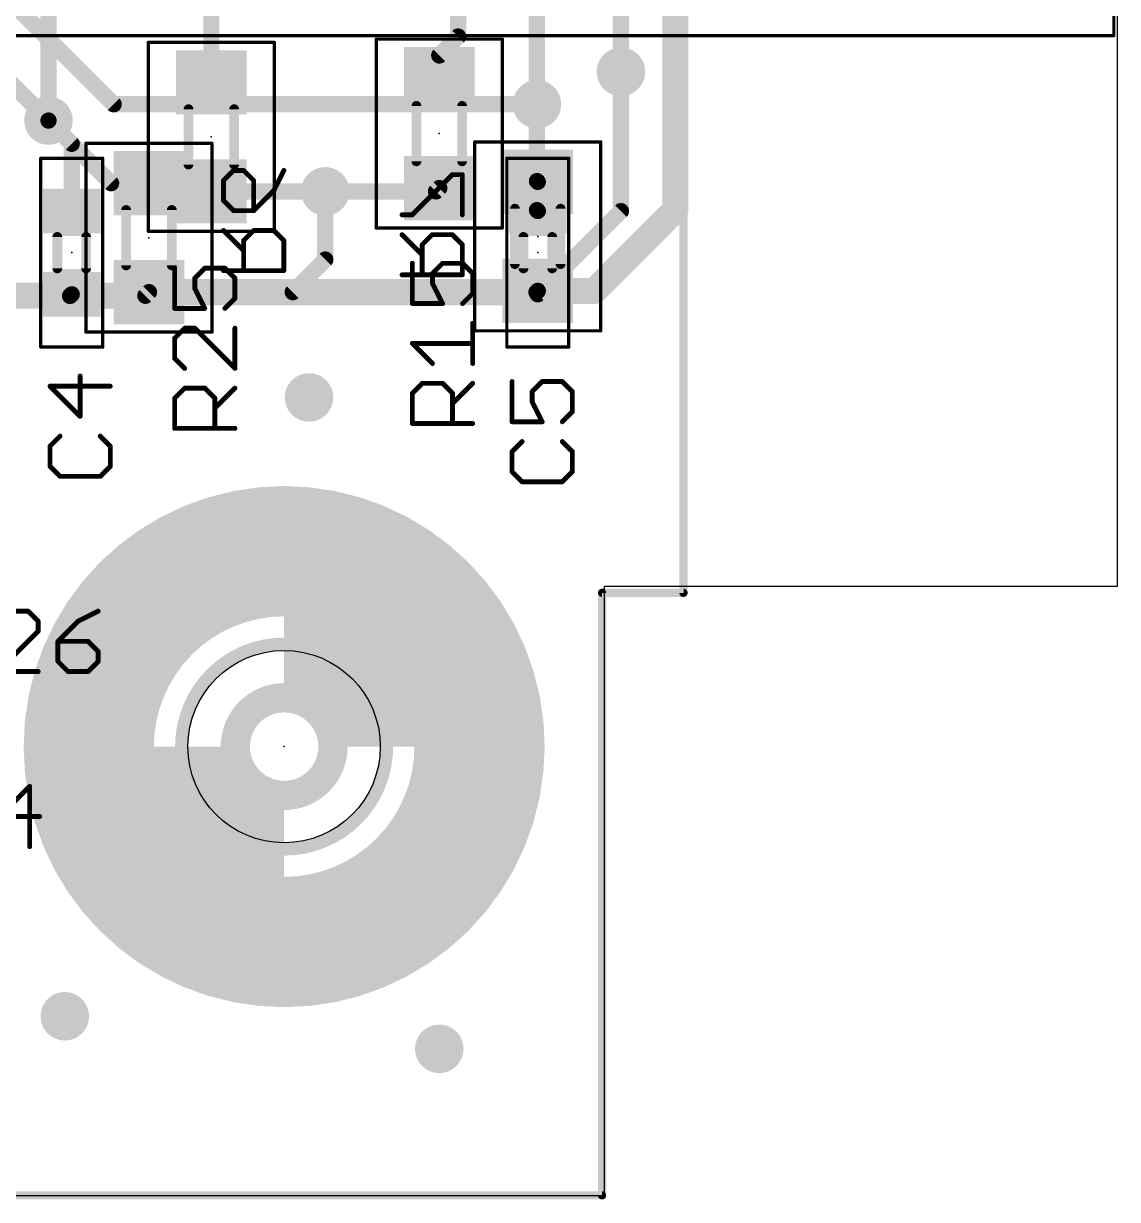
# Model space of a CAD drawing. Extents: x -0.1 to 70.5, y -0.1 to 57.
# Drawn here: x 51.93 to 69, y -0.06 to 18.28 of the extents above; entities that cross this region are included whole.
import ezdxf

# ---------------------------------------------------------------- set-up
doc = ezdxf.new("R2010")
doc.units = 0
for name, color, linetype in [('1', 14, 'CONTINUOUS'), ('16', 174, 'CONTINUOUS'), ('18', 94, 'CONTINUOUS'), ('20', 30, 'CONTINUOUS'), ('21', 250, 'CONTINUOUS'), ('23', 178, 'CONTINUOUS'), ('24', 178, 'CONTINUOUS'), ('25', 250, 'CONTINUOUS'), ('26', 250, 'CONTINUOUS'), ('39', 14, 'CONTINUOUS'), ('40', 174, 'CONTINUOUS'), ('41', 14, 'CONTINUOUS'), ('42', 174, 'CONTINUOUS'), ('51', 250, 'CONTINUOUS'), ('52', 250, 'CONTINUOUS')]:
    doc.layers.add(name, color=color, linetype=linetype)

# ---------------------------------------------------------------- blocks, each defined once
blk = doc.blocks.new('RECT')
blk.add_solid([(-0.5, -0.5), (0.5, -0.5), (-0.5, 0.5), (0.5, 0.5)])
blk = doc.blocks.new('ROUNDV')
at = {"const_width": 0.5}
blk.add_lwpolyline([(0, -0.25, 1), (0, 0.25, 1), (0, -0.25)], format="xyb", dxfattribs=at)

msp = doc.modelspace()

# ---------------------------------------------------------------- linework, layer by layer
at = {"layer": '1'}
for points, const_width in [([(62.23, 47.498), (62.23, 9.398)], 0.127), ([(52.324, 16.764), (52.324, 19.04)], 0.254), ([(54.864, 17.36), (54.864, 19.04)], 0.254), ([(58.714, 18.074), (58.714, 19.08)], 0.254), ([(59.944, 17.018), (59.944, 19.04)], 0.254), ([(61.254, 19.08), (61.254, 17.526)], 0.254), ([(58.42, 17.78), (58.714, 18.074)], 0.254), ([(58.42, 17.4108), (58.42, 17.78)], 0.254), ([(61.254, 15.3508), (61.254, 17.526)], 0.254), ([(59.944, 15.3672), (59.944, 17.018)], 0.254), ([(52.324, 16.764), (52.686, 16.402)], 0.254), ([(52.686, 16.402), (52.686, 15.354)], 0.254), ([(54.864, 15.66), (56.642, 15.66)], 0.254), ([(56.642, 15.66), (58.3692, 15.66)], 0.254), ([(58.3692, 15.66), (58.42, 15.7108)], 0.254), ([(59.9572, 15.354), (59.944, 15.3672)], 0.254), ([(59.9572, 14.054), (61.254, 15.3508)], 0.254), ([(51.2352, 14.0288), (52.6608, 14.0288)], 0.254), ([(52.6608, 14.0288), (52.686, 14.054)], 0.254), ([(52.686, 14.054), (59.9572, 14.054)], 0.254), ([(62.23, 9.398), (60.96, 9.398)], 0.127), ([(60.96, 9.398), (60.96, 0)], 0.127), ([(60.96, 0), (39.116, 0)], 0.127)]:
    msp.add_lwpolyline(points, dxfattribs=dict(at, const_width=const_width))
for points, const_width in [([(58.7589, 18.0291, 1), (58.6691, 18.1189)], 0.127), ([(58.6505, 18.074, 1), (58.7775, 18.074)], 0.127), ([(58.4835, 17.78, 1), (58.3565, 17.78)], 0.127), ([(58.3751, 17.8249, 1), (58.4649, 17.7351)], 0.127), ([(61.3175, 17.526, 1), (61.1905, 17.526)], 0.127), ([(58.3565, 17.4108, 1), (58.4835, 17.4108)], 0.127), ([(61.1905, 17.526, 1), (61.3175, 17.526)], 0.127), ([(54.8005, 17.36, 1), (54.9275, 17.36)], 0.127), ([(60.0075, 17.018, 1), (59.8805, 17.018)], 0.127), ([(59.8805, 17.018, 1), (60.0075, 17.018)], 0.127), ([(52.3689, 16.8089, 1), (52.2791, 16.7191)], 0.127), ([(52.2605, 16.764, 1), (52.3875, 16.764)], 0.127), ([(52.7495, 16.402, 1), (52.6225, 16.402)], 0.127), ([(52.6411, 16.3571, 1), (52.7309, 16.4469)], 0.127), ([(54.864, 15.7235, 1), (54.864, 15.5965)], 0.127), ([(56.642, 15.7235, 1), (56.642, 15.5965)], 0.127), ([(56.642, 15.5965, 1), (56.642, 15.7235)], 0.127), ([(58.3692, 15.5965, 1), (58.3692, 15.7235)], 0.127), ([(58.4649, 15.6659, 1), (58.3751, 15.7557)], 0.127), ([(58.3243, 15.7049, 1), (58.4141, 15.6151)], 0.127), ([(52.6225, 15.354, 1), (52.7495, 15.354)], 0.127), ([(59.9889, 15.4121, 1), (59.8991, 15.3223)], 0.127), ([(59.8805, 15.3672, 1), (60.0075, 15.3672)], 0.127), ([(59.9123, 15.3091, 1), (60.0021, 15.3989)], 0.127), ([(61.1905, 15.3508, 1), (61.3175, 15.3508)], 0.127), ([(61.2989, 15.3059, 1), (61.2091, 15.3957)], 0.127), ([(52.6159, 14.0737, 1), (52.7057, 13.9839)], 0.127), ([(52.686, 14.1175, 1), (52.686, 13.9905)], 0.127), ([(52.7309, 14.0091, 1), (52.6411, 14.0989)], 0.127), ([(52.6608, 13.9653, 1), (52.6608, 14.0923)], 0.127), ([(59.9123, 14.0989, 1), (60.0021, 14.0091)], 0.127), ([(59.9572, 13.9905, 1), (59.9572, 14.1175)], 0.127), ([(60.9918, 9.398, 1), (60.9282, 9.398)], 0.0635), ([(60.96, 9.4298, 1), (60.96, 9.3662)], 0.0635), ([(62.1983, 9.398, 1), (62.2618, 9.398)], 0.0635), ([(62.23, 9.3662, 1), (62.23, 9.4298)], 0.0635), ([(60.9282, 0, 1), (60.9918, 0)], 0.0635), ([(60.96, -0.0318, 1), (60.96, 0.0318)], 0.0635)]:
    msp.add_lwpolyline(points, format="xyb", dxfattribs=dict(at, const_width=const_width))
at = {"layer": '16'}
for points, const_width in [([(62.23, 47.498), (62.23, 9.398)], 0.127), ([(62.103, 30.48), (62.103, 15.369)], 0.4064), ([(45.062, 25.296), (53.34, 17.018)], 0.254), ([(44.292, 24.796), (52.324, 16.764)], 0.254), ([(59.944, 17.018), (53.34, 17.018)], 0.254), ([(59.944, 15.82), (59.944, 17.018)], 0.254), ([(53.3002, 15.7878), (52.324, 16.764)], 0.254), ([(53.8912, 15.7878), (53.3002, 15.7878)], 0.254), ([(56.642, 15.66), (56.642, 14.5958)], 0.254), ([(59.956, 15.808), (59.944, 15.82)], 0.254), ([(60.842, 14.108), (62.103, 15.369)], 0.4064), ([(56.642, 14.5958), (56.134, 14.0878)], 0.254), ([(59.956, 14.108), (60.842, 14.108)], 0.4064), ([(50.924, 14.032), (53.8354, 14.032)], 0.4064), ([(53.8912, 14.0878), (56.134, 14.0878)], 0.4064), ([(53.8354, 14.032), (53.8912, 14.0878)], 0.254), ([(56.134, 14.0878), (59.9358, 14.0878)], 0.4064), ([(59.9358, 14.0878), (59.956, 14.108)], 0.254), ([(62.23, 9.398), (60.96, 9.398)], 0.127), ([(60.96, 9.398), (60.96, 0)], 0.127), ([(60.96, 0), (39.116, 0)], 0.127)]:
    msp.add_lwpolyline(points, dxfattribs=dict(at, const_width=const_width))
for points, const_width in [([(53.34, 17.0815, 1), (53.34, 16.9545)], 0.127), ([(53.2951, 16.9731, 1), (53.3849, 17.0629)], 0.127), ([(60.0075, 17.018, 1), (59.8805, 17.018)], 0.127), ([(59.944, 16.9545, 1), (59.944, 17.0815)], 0.127), ([(52.3689, 16.8089, 1), (52.2791, 16.7191)], 0.127), ([(52.2791, 16.7191, 1), (52.3689, 16.8089)], 0.127), ([(53.3002, 15.8513, 1), (53.3002, 15.7243)], 0.127), ([(53.2553, 15.7429, 1), (53.3451, 15.8327)], 0.127), ([(53.8912, 15.7243, 1), (53.8912, 15.8513)], 0.127), ([(56.7055, 15.66, 1), (56.5785, 15.66)], 0.127), ([(59.9889, 15.8649, 1), (59.8991, 15.7751)], 0.127), ([(59.8805, 15.82, 1), (60.0075, 15.82)], 0.127), ([(59.9111, 15.7631, 1), (60.0009, 15.8529)], 0.127), ([(62.0014, 15.369, 1), (62.2046, 15.369)], 0.2032), ([(62.1748, 15.2972, 1), (62.0312, 15.4409)], 0.2032), ([(56.6869, 14.5509, 1), (56.5971, 14.6407)], 0.127), ([(56.5785, 14.5958, 1), (56.7055, 14.5958)], 0.127), ([(59.956, 14.2096, 1), (59.956, 14.0064)], 0.2032), ([(60.842, 14.0064, 1), (60.842, 14.2096)], 0.2032), ([(53.8912, 14.1894, 1), (53.8912, 13.9862)], 0.2032), ([(53.7905, 14.0769, 1), (53.8803, 13.9871)], 0.127), ([(53.8354, 13.9304, 1), (53.8354, 14.1336)], 0.2032), ([(53.9361, 14.0429, 1), (53.8463, 14.1327)], 0.127), ([(56.134, 14.1894, 1), (56.134, 13.9862)], 0.2032), ([(56.0891, 14.1327, 1), (56.1789, 14.0429)], 0.127), ([(56.134, 13.9862, 1), (56.134, 14.1894)], 0.2032), ([(59.8909, 14.1327, 1), (59.9807, 14.0429)], 0.127), ([(59.9358, 13.9862, 1), (59.9358, 14.1894)], 0.2032), ([(60.0009, 14.0631, 1), (59.9111, 14.1529)], 0.127), ([(60.7701, 14.1798, 1), (60.9138, 14.0362)], 0.2032), ([(60.9918, 9.398, 1), (60.9282, 9.398)], 0.0635), ([(60.96, 9.4298, 1), (60.96, 9.3662)], 0.0635), ([(62.1983, 9.398, 1), (62.2618, 9.398)], 0.0635), ([(62.23, 9.3662, 1), (62.23, 9.4298)], 0.0635), ([(60.9282, 0, 1), (60.9918, 0)], 0.0635), ([(60.96, -0.0318, 1), (60.96, 0.0318)], 0.0635)]:
    msp.add_lwpolyline(points, format="xyb", dxfattribs=dict(at, const_width=const_width))
at = {"layer": '20'}
for p, q in [((69, 9.5), (69, 47.5)), ((61, 0), (61, 9.5)), ((61, 9.5), (69, 9.5)), ((0, 0), (61, 0))]:
    msp.add_line(p, q, dxfattribs=at)
msp.add_circle((56, 7), 1.5, dxfattribs=at)
at = {"layer": '21'}
for points, const_width in [([(56, 3.571, 1), (56, 10.429, 1), (56, 3.571)], 0.1524), ([(56, 5.4, 1), (56, 8.6, 1), (56, 5.4)], 0.2032)]:
    msp.add_lwpolyline(points, format="xyb", dxfattribs=dict(at, const_width=const_width))
at = {"layer": '23'}
for p in [(54.864, 16.51), (58.42, 16.5608), (52.686, 14.704), (59.9572, 14.704), (56, 7)]:
    msp.add_point(p, dxfattribs=at)
at = {"layer": '24'}
for p in [(53.8912, 14.9378), (59.956, 14.958)]:
    msp.add_point(p, dxfattribs=at)
at = {"layer": '25', "const_width": 0.0381}
for points in [[(54.3107, 14.4617, 1), (54.2726, 14.4617)], [(54.762, 14.4807, 1), (54.762, 14.4426)], [(54.7755, 14.4482, 1), (54.7485, 14.4751)], [(55.089, 14.4751, 1), (55.0621, 14.4482)], [(55.0755, 14.4426, 1), (55.0755, 14.4807)], [(58.0191, 14.5379, 1), (57.981, 14.5379)], [(58.4704, 14.5569, 1), (58.4704, 14.5188)], [(58.4839, 14.5244, 1), (58.4569, 14.5513)], [(58.7974, 14.5513, 1), (58.7705, 14.5244)], [(58.7839, 14.5188, 1), (58.7839, 14.5569)], [(54.6243, 14.3049, 1), (54.5862, 14.3049)], [(54.5918, 14.3184, 1), (54.6187, 14.2914)], [(55.2514, 14.3049, 1), (55.2133, 14.3049)], [(55.2188, 14.2914, 1), (55.2458, 14.3184)], [(58.3002, 14.3946, 1), (58.3271, 14.3676)], [(58.3327, 14.3811, 1), (58.2946, 14.3811)], [(58.9597, 14.3811, 1), (58.9216, 14.3811)], [(58.9272, 14.3676, 1), (58.9542, 14.3946)], [(54.6223, 14.1566, 1), (54.5882, 14.1396)], [(54.5862, 14.1481, 1), (54.6243, 14.1481)], [(58.3307, 14.2328, 1), (58.2966, 14.2158)], [(58.2946, 14.2243, 1), (58.3327, 14.2243)], [(55.2133, 13.9913, 1), (55.2514, 13.9913)], [(55.2458, 13.9779, 1), (55.2188, 14.0048)], [(58.0001, 13.9298, 1), (58.0001, 13.8917)], [(58.4704, 13.8917, 1), (58.4704, 13.9298)], [(58.7705, 13.9243, 1), (58.7974, 13.8973)], [(58.9216, 14.0675, 1), (58.9597, 14.0675)], [(58.9542, 14.0541, 1), (58.9272, 14.081)], [(54.2726, 13.8346, 1), (54.3107, 13.8346)], [(54.2917, 13.8536, 1), (54.2917, 13.8155)], [(54.745, 13.8261, 1), (54.779, 13.8431)], [(54.762, 13.8155, 1), (54.762, 13.8536)], [(55.0621, 13.8481, 1), (55.089, 13.8211)], [(57.981, 13.9108, 1), (58.0191, 13.9108)], [(58.4534, 13.9023, 1), (58.4874, 13.9193)], [(58.9597, 13.6023, 1), (58.9216, 13.6023)], [(54.3107, 13.3694, 1), (54.2726, 13.3694)], [(54.2782, 13.3828, 1), (54.3052, 13.3559)], [(54.4485, 13.5452, 1), (54.4485, 13.5071)], [(54.4619, 13.5127, 1), (54.435, 13.5396)], [(54.6187, 13.5396, 1), (54.5918, 13.5127)], [(54.6052, 13.5071, 1), (54.6052, 13.5452)], [(55.2514, 13.5261, 1), (55.2133, 13.5261)], [(58.0136, 13.3023, 1), (57.9866, 13.2753)], [(58.0001, 13.3078, 1), (58.0001, 13.2697)], [(58.9407, 13.2697, 1), (58.9407, 13.3078)], [(54.2726, 13.0558, 1), (54.3107, 13.0558)], [(54.3052, 13.0693, 1), (54.2782, 13.0424)], [(54.435, 12.8856, 1), (54.4619, 12.9125)], [(55.2133, 12.8991, 1), (55.2514, 12.8991)], [(55.2188, 12.8856, 1), (55.2458, 12.9125)], [(58.3002, 12.9618, 1), (58.3271, 12.9887)], [(58.9216, 12.9753, 1), (58.9597, 12.9753)], [(52.3471, 12.6401, 1), (52.3471, 12.602)], [(52.3606, 12.6346, 1), (52.3336, 12.6076)], [(52.8364, 12.7779, 1), (52.7983, 12.7779)], [(53.2877, 12.602, 1), (53.2877, 12.6401)], [(58.1569, 12.6859, 1), (58.1569, 12.6478)], [(58.1703, 12.6533, 1), (58.1434, 12.6803)], [(58.4839, 12.6803, 1), (58.4569, 12.6533)], [(58.4704, 12.6478, 1), (58.4704, 12.6859)], [(58.9542, 12.6533, 1), (58.9272, 12.6803)], [(59.5743, 12.6935, 1), (59.5362, 12.6935)], [(60.0256, 12.7125, 1), (60.0256, 12.6744)], [(60.0391, 12.68, 1), (60.0121, 12.7069)], [(60.3526, 12.7069, 1), (60.3257, 12.68)], [(60.3391, 12.6744, 1), (60.3391, 12.7125)], [(54.4485, 12.6097, 1), (54.4485, 12.5716)], [(54.4619, 12.5771, 1), (54.435, 12.6041)], [(54.7755, 12.6041, 1), (54.7485, 12.5771)], [(54.762, 12.5716, 1), (54.762, 12.6097)], [(55.2458, 12.5771, 1), (55.2188, 12.6041)], [(58.0191, 12.51, 1), (57.981, 12.51)], [(57.9866, 12.5235, 1), (58.0136, 12.4966)], [(58.6462, 12.51, 1), (58.6081, 12.51)], [(58.6137, 12.4966, 1), (58.6406, 12.5235)], [(59.8554, 12.5502, 1), (59.8823, 12.5232)], [(59.8879, 12.5367, 1), (59.8498, 12.5367)], [(60.515, 12.5367, 1), (60.4769, 12.5367)], [(60.4824, 12.5232, 1), (60.5094, 12.5502)], [(54.3107, 12.4338, 1), (54.2726, 12.4338)], [(54.2782, 12.4473, 1), (54.3052, 12.4204)], [(54.9378, 12.4338, 1), (54.8997, 12.4338)], [(54.9053, 12.2905, 1), (54.9322, 12.2636)], [(54.9053, 12.4204, 1), (54.9322, 12.4473)], [(58.6137, 12.3667, 1), (58.6406, 12.3398)], [(59.8859, 12.3884, 1), (59.8518, 12.3714)], [(59.8498, 12.3799, 1), (59.8879, 12.3799)], [(52.7983, 12.1508, 1), (52.8364, 12.1508)], [(52.8039, 12.1373, 1), (52.8309, 12.1643)], [(60.4769, 12.2231, 1), (60.515, 12.2231)], [(60.5094, 12.2097, 1), (60.4824, 12.2366)], [(54.2726, 11.9635, 1), (54.3107, 11.9635)], [(54.2917, 11.9826, 1), (54.2917, 11.9445)], [(54.8997, 11.9635, 1), (54.9378, 11.9635)], [(55.2323, 11.9445, 1), (55.2323, 11.9826)], [(58.0001, 12.0588, 1), (58.0001, 12.0207)], [(57.981, 12.0397, 1), (58.0191, 12.0397)], [(58.6081, 12.0397, 1), (58.6462, 12.0397)], [(58.9407, 12.0207, 1), (58.9407, 12.0588)], [(59.5553, 12.0854, 1), (59.5553, 12.0473)], [(59.5362, 12.0664, 1), (59.5743, 12.0664)], [(60.0086, 12.0579, 1), (60.0426, 12.0749)], [(60.0256, 12.0473, 1), (60.0256, 12.0854)], [(60.3257, 12.0799, 1), (60.3526, 12.0529)], [(52.5173, 11.8289, 1), (52.4904, 11.8558)], [(53.1444, 11.8558, 1), (53.1175, 11.8289)], [(59.7255, 11.7445, 1), (59.6986, 11.7714)], [(60.3526, 11.7714, 1), (60.3257, 11.7445)], [(52.3661, 11.6856, 1), (52.328, 11.6856)], [(52.3336, 11.699, 1), (52.3606, 11.6721)], [(53.3068, 11.6856, 1), (53.2687, 11.6856)], [(53.2742, 11.6721, 1), (53.3012, 11.699)], [(59.5743, 11.6012, 1), (59.5362, 11.6012)], [(59.5418, 11.6146, 1), (59.5688, 11.5877)], [(60.515, 11.6012, 1), (60.4769, 11.6012)], [(60.4824, 11.5877, 1), (60.5094, 11.6146)], [(52.3606, 11.3855, 1), (52.3336, 11.3586)], [(52.328, 11.372, 1), (52.3661, 11.372)], [(53.2687, 11.372, 1), (53.3068, 11.372)], [(53.3012, 11.3586, 1), (53.2742, 11.3855)], [(52.5039, 11.2343, 1), (52.5039, 11.1962)], [(52.4904, 11.2018, 1), (52.5173, 11.2287)], [(53.1175, 11.2287, 1), (53.1444, 11.2018)], [(53.1309, 11.1962, 1), (53.1309, 11.2343)], [(59.5688, 11.3011, 1), (59.5418, 11.2742)], [(59.5362, 11.2876, 1), (59.5743, 11.2876)], [(60.4769, 11.2876, 1), (60.515, 11.2876)], [(60.5094, 11.2742, 1), (60.4824, 11.3011)], [(59.7121, 11.1499, 1), (59.7121, 11.1118)], [(59.6986, 11.1174, 1), (59.7255, 11.1443)], [(60.3257, 11.1443, 1), (60.3526, 11.1174)], [(60.3391, 11.1118, 1), (60.3391, 11.1499)], [(52.0192, 9.1256, 1), (51.9922, 9.0986)], [(52.0057, 9.0931, 1), (52.0057, 9.1312)], [(52.1815, 8.9553, 1), (52.1434, 8.9553)], [(52.149, 8.9419, 1), (52.176, 8.9688)], [(52.776, 8.9724, 1), (52.793, 8.9383)], [(52.7979, 8.9419, 1), (52.771, 8.9688)], [(53.1065, 9.0951, 1), (53.0895, 9.1291)], [(52.1434, 8.7986, 1), (52.1815, 8.7986)], [(52.176, 8.7851, 1), (52.149, 8.812)], [(52.4709, 8.6608, 1), (52.4709, 8.6227)], [(52.4575, 8.6553, 1), (52.4844, 8.6283)], [(52.49, 8.6418, 1), (52.4519, 8.6418)], [(52.9547, 8.6553, 1), (52.9278, 8.6283)], [(52.9412, 8.6227, 1), (52.9412, 8.6608)], [(53.1171, 8.485, 1), (53.079, 8.485)], [(53.0845, 8.4716, 1), (53.1115, 8.4985)], [(52.4844, 8.3417, 1), (52.4575, 8.3148)], [(52.4519, 8.3283, 1), (52.49, 8.3283)], [(53.079, 8.3283, 1), (53.1171, 8.3283)], [(53.1115, 8.3148, 1), (53.0845, 8.3417)], [(52.1625, 8.1524, 1), (52.1625, 8.1905)], [(52.6277, 8.1905, 1), (52.6277, 8.1524)], [(52.6142, 8.158, 1), (52.6412, 8.185)], [(52.9278, 8.185, 1), (52.9547, 8.158)], [(52.9412, 8.1524, 1), (52.9412, 8.1905)], [(52.0494, 6.3803, 1), (52.0113, 6.3803)], [(52.0438, 6.3668, 1), (52.0168, 6.3938)], [(52.1871, 5.891, 1), (52.1871, 5.9291)], [(52.0113, 5.4397, 1), (52.0494, 5.4397)]]:
    msp.add_lwpolyline(points, format="xyb", dxfattribs=at)
at = {"layer": '25', "const_width": 0.0762}
for points in [[(54.2917, 14.4617), (54.2917, 13.8346)], [(54.6052, 14.3049), (54.762, 14.4617)], [(54.762, 14.4617), (55.0755, 14.4617)], [(55.0755, 14.4617), (55.2323, 14.3049)], [(58.0001, 14.5379), (58.0001, 13.9108)], [(58.3136, 14.3811), (58.4704, 14.5379)], [(58.4704, 14.5379), (58.7839, 14.5379)], [(58.7839, 14.5379), (58.9407, 14.3811)], [(54.6052, 14.1481), (54.6052, 14.3049)], [(55.2323, 14.3049), (55.2323, 13.9913)], [(58.3136, 14.2243), (58.3136, 14.3811)], [(58.9407, 14.3811), (58.9407, 14.0675)], [(54.762, 13.8346), (54.6052, 14.1481)], [(58.4704, 13.9108), (58.3136, 14.2243)], [(55.2323, 13.9913), (55.0755, 13.8346)], [(58.0001, 13.9108), (58.4704, 13.9108)], [(58.9407, 14.0675), (58.7839, 13.9108)], [(54.2917, 13.8346), (54.762, 13.8346)], [(58.9407, 12.9753), (58.9407, 13.6023)], [(54.4485, 13.5261), (54.2917, 13.3694)], [(54.2917, 13.3694), (54.2917, 13.0558)], [(54.6052, 13.5261), (54.4485, 13.5261)], [(55.2323, 12.8991), (54.6052, 13.5261)], [(55.2323, 13.5261), (55.2323, 12.8991)], [(58.3136, 12.9753), (58.0001, 13.2888)], [(58.0001, 13.2888), (58.9407, 13.2888)], [(54.2917, 13.0558), (54.4485, 12.8991)], [(53.2877, 12.6211), (52.3471, 12.6211)], [(52.3471, 12.6211), (52.8174, 12.1508)], [(52.8174, 12.1508), (52.8174, 12.7779)], [(58.0001, 12.51), (58.1569, 12.6668)], [(58.1569, 12.6668), (58.4704, 12.6668)], [(58.4704, 12.6668), (58.6272, 12.51)], [(58.6272, 12.3533), (58.9407, 12.6668)], [(59.5553, 12.6935), (59.5553, 12.0664)], [(59.8688, 12.5367), (60.0256, 12.6935)], [(60.0256, 12.6935), (60.3391, 12.6935)], [(60.3391, 12.6935), (60.4959, 12.5367)], [(54.2917, 12.4338), (54.4485, 12.5906)], [(54.4485, 12.5906), (54.762, 12.5906)], [(54.762, 12.5906), (54.9188, 12.4338)], [(54.9188, 12.2771), (55.2323, 12.5906)], [(58.0001, 12.0397), (58.0001, 12.51)], [(58.6272, 12.51), (58.6272, 12.0397)], [(59.8688, 12.3799), (59.8688, 12.5367)], [(60.4959, 12.5367), (60.4959, 12.2231)], [(54.2917, 11.9635), (54.2917, 12.4338)], [(54.9188, 12.4338), (54.9188, 11.9635)], [(60.0256, 12.0664), (59.8688, 12.3799)], [(60.4959, 12.2231), (60.3391, 12.0664)], [(55.2323, 11.9635), (54.2917, 11.9635)], [(58.9407, 12.0397), (58.0001, 12.0397)], [(59.5553, 12.0664), (60.0256, 12.0664)], [(52.5039, 11.8423), (52.3471, 11.6856)], [(53.2877, 11.6856), (53.1309, 11.8423)], [(59.7121, 11.7579), (59.5553, 11.6012)], [(60.4959, 11.6012), (60.3391, 11.7579)], [(52.3471, 11.6856), (52.3471, 11.372)], [(53.2877, 11.372), (53.2877, 11.6856)], [(59.5553, 11.6012), (59.5553, 11.2876)], [(60.4959, 11.2876), (60.4959, 11.6012)], [(52.3471, 11.372), (52.5039, 11.2153)], [(53.1309, 11.2153), (53.2877, 11.372)], [(52.5039, 11.2153), (53.1309, 11.2153)], [(59.5553, 11.2876), (59.7121, 11.1309)], [(60.3391, 11.1309), (60.4959, 11.2876)], [(59.7121, 11.1309), (60.3391, 11.1309)], [(52.0057, 9.1121), (51.6922, 9.1121)], [(52.1625, 8.9553), (52.0057, 9.1121)], [(52.1625, 8.7986), (52.1625, 8.9553)], [(52.7845, 8.9553), (52.4709, 8.6418)], [(53.098, 9.1121), (52.7845, 8.9553)], [(51.5354, 8.1715), (52.1625, 8.7986)], [(52.4709, 8.6418), (52.4709, 8.3283)], [(52.9412, 8.6418), (52.4709, 8.6418)], [(53.098, 8.485), (52.9412, 8.6418)], [(53.098, 8.3283), (53.098, 8.485)], [(52.4709, 8.3283), (52.6277, 8.1715)], [(52.9412, 8.1715), (53.098, 8.3283)], [(52.1625, 8.1715), (51.5354, 8.1715)], [(52.6277, 8.1715), (52.9412, 8.1715)], [(52.0303, 6.3803), (51.56, 5.91)], [(52.0303, 5.4397), (52.0303, 6.3803)], [(51.56, 5.91), (52.1871, 5.91)]]:
    msp.add_lwpolyline(points, dxfattribs=at)
at = {"layer": '26', "const_width": 0.0762}
for points in [[(55.0545, 15.8291), (55.2113, 15.9859)], [(55.2113, 15.9859), (55.368, 15.9859)], [(55.368, 15.9859), (55.5248, 15.8291)], [(55.9951, 15.9859), (55.8383, 15.6724)], [(58.6229, 15.9207), (57.9959, 15.2936)], [(58.7797, 15.9207), (58.6229, 15.9207)], [(58.7797, 15.2936), (58.7797, 15.9207)], [(55.0545, 15.5156), (55.0545, 15.8291)], [(55.5248, 15.8291), (55.5248, 15.3588)], [(55.8383, 15.6724), (55.5248, 15.3588)], [(55.2113, 15.3588), (55.0545, 15.5156)], [(55.5248, 15.3588), (55.2113, 15.3588)], [(57.9959, 15.2936), (57.8391, 15.2936)], [(55.368, 14.7368), (55.0545, 15.0504)], [(55.5248, 15.0504), (55.368, 14.8936)], [(55.8383, 15.0504), (55.5248, 15.0504)], [(55.9951, 14.8936), (55.8383, 15.0504)], [(55.368, 14.8936), (55.368, 14.4233)], [(55.9951, 14.4233), (55.9951, 14.8936)], [(58.1526, 14.6716), (57.8391, 14.9851)], [(58.3094, 14.9851), (58.1526, 14.8284)], [(58.1526, 14.8284), (58.1526, 14.3581)], [(58.6229, 14.9851), (58.3094, 14.9851)], [(58.7797, 14.8284), (58.6229, 14.9851)], [(58.7797, 14.3581), (58.7797, 14.8284)], [(55.0545, 14.4233), (55.9951, 14.4233)], [(57.8391, 14.3581), (58.7797, 14.3581)]]:
    msp.add_lwpolyline(points, dxfattribs=at)
at = {"layer": '26', "const_width": 0.0381}
for points in [[(55.2113, 16.0049, 1), (55.2113, 15.9668)], [(55.2247, 15.9724, 1), (55.1978, 15.9994)], [(55.3815, 15.9994, 1), (55.3546, 15.9724)], [(55.368, 15.9668, 1), (55.368, 16.0049)], [(56.0121, 15.9774, 1), (55.9781, 15.9944)], [(58.6229, 15.9397, 1), (58.6229, 15.9016)], [(58.6364, 15.9072, 1), (58.6095, 15.9341)], [(58.7988, 15.9207, 1), (58.7607, 15.9207)], [(58.7797, 15.9016, 1), (58.7797, 15.9397)], [(55.0736, 15.8291, 1), (55.0355, 15.8291)], [(55.041, 15.8426, 1), (55.068, 15.8156)], [(55.5439, 15.8291, 1), (55.5058, 15.8291)], [(55.5113, 15.8156, 1), (55.5383, 15.8426)], [(55.8213, 15.6809, 1), (55.8554, 15.6638)], [(55.8518, 15.6589, 1), (55.8249, 15.6858)], [(55.068, 15.5291, 1), (55.041, 15.5021)], [(55.0355, 15.5156, 1), (55.0736, 15.5156)], [(55.2113, 15.3779, 1), (55.2113, 15.3398)], [(55.1978, 15.3453, 1), (55.2247, 15.3723)], [(55.5113, 15.3723, 1), (55.5383, 15.3453)], [(55.5058, 15.3588, 1), (55.5439, 15.3588)], [(55.5248, 15.3398, 1), (55.5248, 15.3779)], [(57.8391, 15.3126, 1), (57.8391, 15.2745)], [(57.9824, 15.3071, 1), (58.0093, 15.2801)], [(57.9959, 15.2745, 1), (57.9959, 15.3126)], [(58.7607, 15.2936, 1), (58.7988, 15.2936)], [(55.068, 15.0638, 1), (55.041, 15.0369)], [(55.5248, 15.0694, 1), (55.5248, 15.0313)], [(55.5383, 15.0369, 1), (55.5113, 15.0638)], [(55.8518, 15.0638, 1), (55.8249, 15.0369)], [(55.8383, 15.0313, 1), (55.8383, 15.0694)], [(55.3871, 14.8936, 1), (55.349, 14.8936)], [(55.3546, 14.9071, 1), (55.3815, 14.8801)], [(56.0142, 14.8936, 1), (55.9761, 14.8936)], [(55.9816, 14.8801, 1), (56.0086, 14.9071)], [(57.8526, 14.9986, 1), (57.8256, 14.9717)], [(58.1717, 14.8284, 1), (58.1336, 14.8284)], [(58.1392, 14.8418, 1), (58.1661, 14.8149)], [(58.3094, 15.0042, 1), (58.3094, 14.9661)], [(58.3229, 14.9717, 1), (58.2959, 14.9986)], [(58.6364, 14.9986, 1), (58.6095, 14.9717)], [(58.6229, 14.9661, 1), (58.6229, 15.0042)], [(58.7988, 14.8284, 1), (58.7607, 14.8284)], [(58.7662, 14.8149, 1), (58.7932, 14.8418)], [(55.3546, 14.7234, 1), (55.3815, 14.7503)], [(58.1392, 14.6581, 1), (58.1661, 14.6851)], [(55.0545, 14.4424, 1), (55.0545, 14.4043)], [(55.349, 14.4233, 1), (55.3871, 14.4233)], [(55.9761, 14.4233, 1), (56.0142, 14.4233)], [(55.9951, 14.4043, 1), (55.9951, 14.4424)], [(57.8391, 14.3771, 1), (57.8391, 14.339)], [(58.1336, 14.3581, 1), (58.1717, 14.3581)], [(58.7607, 14.3581, 1), (58.7988, 14.3581)], [(58.7797, 14.339, 1), (58.7797, 14.3771)]]:
    msp.add_lwpolyline(points, format="xyb", dxfattribs=at)
at = {"layer": '39'}
for points, const_width in [([(68.944, 37.69), (68.944, 18.09)], 0.05), ([(68.944, 18.09), (37.044, 18.09)], 0.05), ([(53.881, 15.037), (53.881, 17.983)], 0.0508), ([(53.881, 17.983), (55.847, 17.983)], 0.0508), ([(55.847, 17.983), (55.847, 15.037)], 0.0508), ([(57.437, 15.0878), (57.437, 18.0338)], 0.0508), ([(57.437, 18.0338), (59.403, 18.0338)], 0.0508), ([(59.403, 18.0338), (59.403, 15.0878)], 0.0508), ([(52.203, 13.231), (52.203, 16.177)], 0.0508), ([(52.203, 16.177), (53.169, 16.177)], 0.0508), ([(53.169, 16.177), (53.169, 13.231)], 0.0508), ([(59.4742, 13.231), (59.4742, 16.177)], 0.0508), ([(59.4742, 16.177), (60.4402, 16.177)], 0.0508), ([(60.4402, 16.177), (60.4402, 13.231)], 0.0508), ([(55.847, 15.037), (53.881, 15.037)], 0.0508), ([(59.403, 15.0878), (57.437, 15.0878)], 0.0508), ([(53.169, 13.231), (52.203, 13.231)], 0.0508), ([(60.4402, 13.231), (59.4742, 13.231)], 0.0508)]:
    msp.add_lwpolyline(points, dxfattribs=dict(at, const_width=const_width))
for points, const_width in [([(53.8937, 17.983, 1), (53.8683, 17.983)], 0.0254), ([(53.881, 17.9957, 1), (53.881, 17.9703)], 0.0254), ([(55.8597, 17.983, 1), (55.8343, 17.983)], 0.0254), ([(55.847, 17.9703, 1), (55.847, 17.9957)], 0.0254), ([(57.4497, 18.0338, 1), (57.4243, 18.0338)], 0.0254), ([(57.437, 18.0465, 1), (57.437, 18.0211)], 0.0254), ([(59.4157, 18.0338, 1), (59.3903, 18.0338)], 0.0254), ([(59.403, 18.0211, 1), (59.403, 18.0465)], 0.0254), ([(68.9315, 18.09, 1), (68.9565, 18.09)], 0.025), ([(68.944, 18.0775, 1), (68.944, 18.1025)], 0.025), ([(52.2157, 16.177, 1), (52.1903, 16.177)], 0.0254), ([(52.203, 16.1897, 1), (52.203, 16.1643)], 0.0254), ([(53.1817, 16.177, 1), (53.1563, 16.177)], 0.0254), ([(53.169, 16.1643, 1), (53.169, 16.1897)], 0.0254), ([(59.4869, 16.177, 1), (59.4615, 16.177)], 0.0254), ([(59.4742, 16.1897, 1), (59.4742, 16.1643)], 0.0254), ([(60.4529, 16.177, 1), (60.4275, 16.177)], 0.0254), ([(60.4402, 16.1643, 1), (60.4402, 16.1897)], 0.0254), ([(53.881, 15.0497, 1), (53.881, 15.0243)], 0.0254), ([(53.8683, 15.037, 1), (53.8937, 15.037)], 0.0254), ([(55.8343, 15.037, 1), (55.8597, 15.037)], 0.0254), ([(55.847, 15.0243, 1), (55.847, 15.0497)], 0.0254), ([(57.437, 15.1005, 1), (57.437, 15.0751)], 0.0254), ([(57.4243, 15.0878, 1), (57.4497, 15.0878)], 0.0254), ([(59.3903, 15.0878, 1), (59.4157, 15.0878)], 0.0254), ([(59.403, 15.0751, 1), (59.403, 15.1005)], 0.0254), ([(52.203, 13.2437, 1), (52.203, 13.2183)], 0.0254), ([(52.1903, 13.231, 1), (52.2157, 13.231)], 0.0254), ([(53.1563, 13.231, 1), (53.1817, 13.231)], 0.0254), ([(53.169, 13.2183, 1), (53.169, 13.2437)], 0.0254), ([(59.4742, 13.2437, 1), (59.4742, 13.2183)], 0.0254), ([(59.4615, 13.231, 1), (59.4869, 13.231)], 0.0254), ([(60.4275, 13.231, 1), (60.4529, 13.231)], 0.0254), ([(60.4402, 13.2183, 1), (60.4402, 13.2437)], 0.0254), ([(56, 3.952, 1), (56, 10.048, 1), (56, 3.952)], 2.032)]:
    msp.add_lwpolyline(points, format="xyb", dxfattribs=dict(at, const_width=const_width))
at = {"layer": '40', "const_width": 0.0508}
for points in [[(52.9082, 16.4108), (52.9082, 13.4648)], [(54.8742, 16.4108), (52.9082, 16.4108)], [(54.8742, 13.4648), (54.8742, 16.4108)], [(58.973, 16.431), (58.973, 13.485)], [(60.939, 16.431), (58.973, 16.431)], [(60.939, 13.485), (60.939, 16.431)], [(52.9082, 13.4648), (54.8742, 13.4648)], [(58.973, 13.485), (60.939, 13.485)]]:
    msp.add_lwpolyline(points, dxfattribs=at)
at = {"layer": '40'}
for points, const_width in [([(52.9209, 16.4108, 1), (52.8955, 16.4108)], 0.0254), ([(52.9082, 16.4235, 1), (52.9082, 16.3981)], 0.0254), ([(54.8869, 16.4108, 1), (54.8615, 16.4108)], 0.0254), ([(54.8742, 16.3981, 1), (54.8742, 16.4235)], 0.0254), ([(58.9857, 16.431, 1), (58.9603, 16.431)], 0.0254), ([(58.973, 16.4437, 1), (58.973, 16.4183)], 0.0254), ([(60.9517, 16.431, 1), (60.9263, 16.431)], 0.0254), ([(60.939, 16.4183, 1), (60.939, 16.4437)], 0.0254), ([(52.9082, 13.4775, 1), (52.9082, 13.4521)], 0.0254), ([(52.8955, 13.4648, 1), (52.9209, 13.4648)], 0.0254), ([(54.8615, 13.4648, 1), (54.8869, 13.4648)], 0.0254), ([(54.8742, 13.4521, 1), (54.8742, 13.4775)], 0.0254), ([(58.973, 13.4977, 1), (58.973, 13.4723)], 0.0254), ([(58.9603, 13.485, 1), (58.9857, 13.485)], 0.0254), ([(60.9263, 13.485, 1), (60.9517, 13.485)], 0.0254), ([(60.939, 13.4723, 1), (60.939, 13.4977)], 0.0254), ([(56, 3.952, 1), (56, 10.048, 1), (56, 3.952)], 2.032)]:
    msp.add_lwpolyline(points, format="xyb", dxfattribs=dict(at, const_width=const_width))
at = {"layer": '41', "const_width": 2.032}
msp.add_lwpolyline([(56, 3.952, 1), (56, 10.048, 1), (56, 3.952)], format="xyb", dxfattribs=at)
at = {"layer": '42', "const_width": 2.032}
msp.add_lwpolyline([(56, 3.952, 1), (56, 10.048, 1), (56, 3.952)], format="xyb", dxfattribs=at)
at = {"layer": '51', "const_width": 0.1524}
for points in [[(58.064, 16.9928), (58.064, 16.1288)], [(58.776, 16.1288), (58.776, 16.9928)], [(54.508, 16.942), (54.508, 16.078)], [(55.22, 16.078), (55.22, 16.942)], [(52.462, 14.459), (52.462, 14.949)], [(52.91, 14.949), (52.91, 14.459)], [(59.7332, 14.459), (59.7332, 14.949)], [(60.1812, 14.949), (60.1812, 14.459)]]:
    msp.add_lwpolyline(points, dxfattribs=at)
at = {"layer": '51'}
for points, const_width in [([(58.1021, 16.9928, 1), (58.0259, 16.9928)], 0.0762), ([(58.8141, 16.9928, 1), (58.7379, 16.9928)], 0.0762), ([(54.5461, 16.942, 1), (54.4699, 16.942)], 0.0762), ([(55.2581, 16.942, 1), (55.1819, 16.942)], 0.0762), ([(58.0259, 16.1288, 1), (58.1021, 16.1288)], 0.0762), ([(58.7379, 16.1288, 1), (58.8141, 16.1288)], 0.0762), ([(54.4699, 16.078, 1), (54.5461, 16.078)], 0.0762), ([(55.1819, 16.078, 1), (55.2581, 16.078)], 0.0762), ([(52.5001, 14.949, 1), (52.4239, 14.949)], 0.0762), ([(52.9481, 14.949, 1), (52.8719, 14.949)], 0.0762), ([(59.7713, 14.949, 1), (59.6951, 14.949)], 0.0762), ([(60.2193, 14.949, 1), (60.1431, 14.949)], 0.0762), ([(52.4239, 14.459, 1), (52.5001, 14.459)], 0.0762), ([(52.8719, 14.459, 1), (52.9481, 14.459)], 0.0762), ([(59.6951, 14.459, 1), (59.7713, 14.459)], 0.0762), ([(60.1431, 14.459, 1), (60.2193, 14.459)], 0.0762), ([(58.159, 7, 0.4142), (56, 9.159)], 2.4892), ([(53.841, 7, 0.4142), (56, 4.841)], 2.4892), ([(56, 6.238, 1), (56, 7.762, 1), (56, 6.238)], 0.4572)]:
    msp.add_lwpolyline(points, format="xyb", dxfattribs=dict(at, const_width=const_width))
at = {"layer": '52', "const_width": 0.1524}
for points in [[(53.5352, 14.5058), (53.5352, 15.3698)], [(54.2472, 15.3698), (54.2472, 14.5058)], [(59.6, 14.526), (59.6, 15.39)], [(60.312, 15.39), (60.312, 14.526)]]:
    msp.add_lwpolyline(points, dxfattribs=at)
at = {"layer": '52', "const_width": 0.0762}
for points in [[(53.5733, 15.3698, 1), (53.4971, 15.3698)], [(54.2853, 15.3698, 1), (54.2091, 15.3698)], [(59.6381, 15.39, 1), (59.5619, 15.39)], [(60.3501, 15.39, 1), (60.2739, 15.39)], [(53.4971, 14.5058, 1), (53.5733, 14.5058)], [(54.2091, 14.5058, 1), (54.2853, 14.5058)], [(59.5619, 14.526, 1), (59.6381, 14.526)], [(60.2739, 14.526, 1), (60.3501, 14.526)]]:
    msp.add_lwpolyline(points, format="xyb", dxfattribs=at)

# ---------------------------------------------------------------- block references
at = {"layer": '1', "yscale": 1.1, "rotation": 270}
for p in [(54.864, 17.36), (58.42, 17.4108), (54.864, 15.66), (58.42, 15.7108)]:
    msp.add_blockref('RECT', p, dxfattribs=at)
at = {"layer": '1', "xscale": 0.7, "yscale": 0.9, "rotation": 90}
for p in [(52.686, 15.354), (59.9572, 15.354), (52.686, 14.054), (59.9572, 14.054)]:
    msp.add_blockref('RECT', p, dxfattribs=at)
at = {"layer": '16', "yscale": 1.1, "rotation": 270}
for p in [(53.8912, 15.7878), (59.956, 15.808), (53.8912, 14.0878), (59.956, 14.108)]:
    msp.add_blockref('RECT', p, dxfattribs=at)
at = {"layer": '18', "xscale": 0.7564, "yscale": 0.7564}
for p in [(61.254, 17.526), (61.254, 17.526), (59.944, 17.018), (59.944, 17.018), (52.324, 16.764), (52.324, 16.764), (56.642, 15.66), (56.642, 15.66), (56.388, 12.446), (56.388, 12.446), (52.578, 2.794), (52.578, 2.794), (58.42, 2.286), (58.42, 2.286)]:
    msp.add_blockref('ROUNDV', p, dxfattribs=at)
at = {"layer": '51'}
for p, xscale, yscale, rotation in [((54.864, 17.145), 0.4064, 0.8636, 270), ((58.42, 17.1958), 0.4064, 0.8636, 270), ((54.864, 15.875), 0.4064, 0.8636, 270), ((58.42, 15.9258), 0.4064, 0.8636, 270), ((52.6909, 15.1128), 0.3, 0.5999, 90), ((59.9621, 15.1128), 0.3, 0.5999, 90), ((52.6909, 14.3), 0.3, 0.5999, 90), ((59.9621, 14.3), 0.3, 0.5999, 90)]:
    msp.add_blockref('RECT', p, dxfattribs=dict(at, xscale=xscale, yscale=yscale, rotation=rotation))
at = {"layer": '52', "xscale": 0.4064, "yscale": 0.8636, "rotation": 270}
for p in [(53.8912, 15.5728), (59.956, 15.593), (53.8912, 14.3028), (59.956, 14.323)]:
    msp.add_blockref('RECT', p, dxfattribs=at)

doc.saveas('drawing.dxf')
